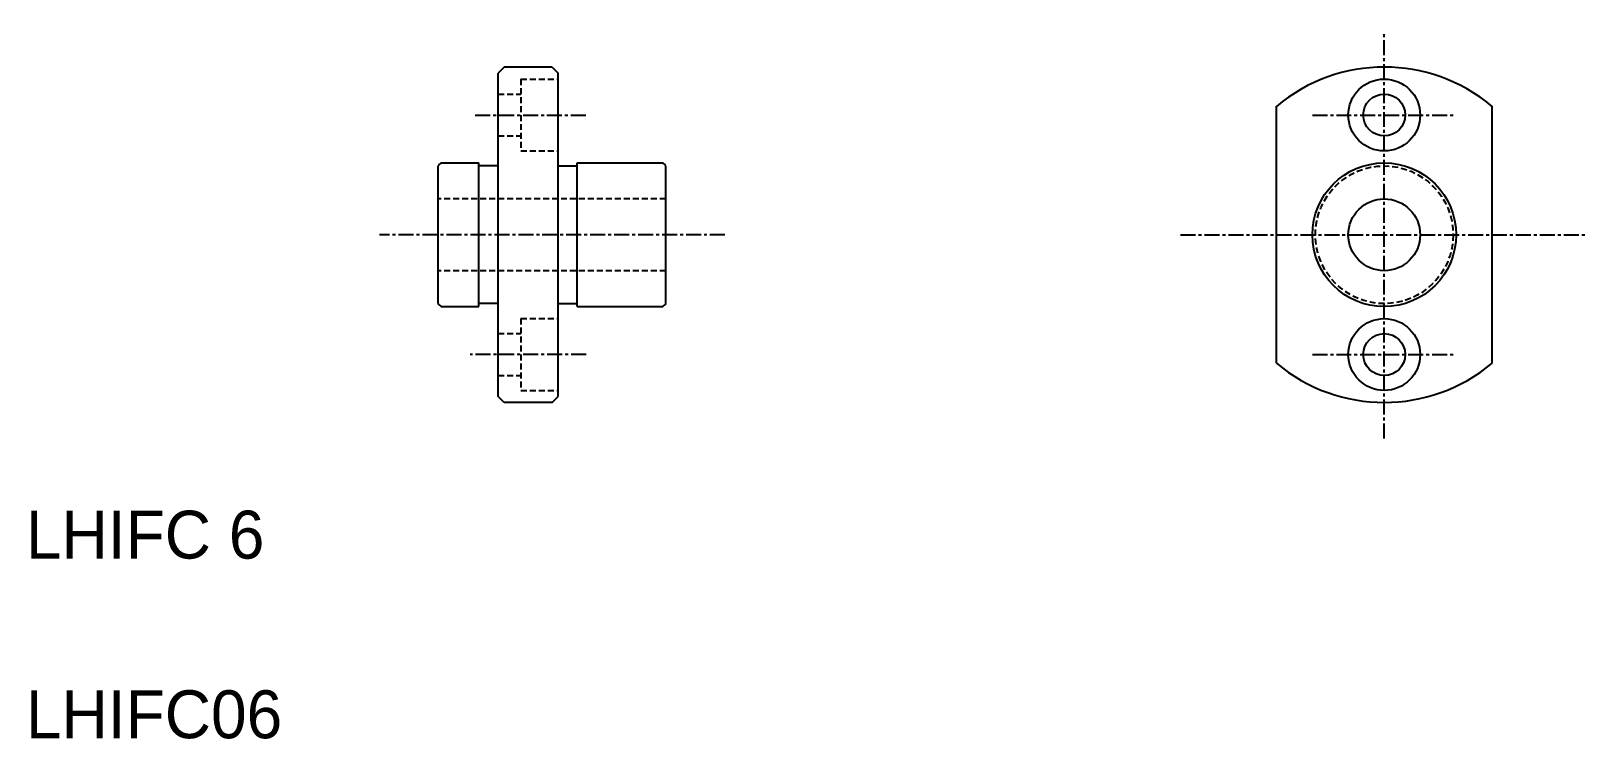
# Model space of a CAD drawing. Extents: x 71 to 201, y 61 to 120.
import ezdxf

# ---------------------------------------------------------------- set-up
doc = ezdxf.new("R2010")
doc.units = 0
doc.linetypes.add('CENTER', pattern=[2, 1.25, -0.25, 0.25, -0.25])
doc.linetypes.add('DASHED', pattern=[0.75, 0.5, -0.25])
doc.layers.get('0').update_dxf_attribs({"linetype": 'CONTINUOUS'})
doc.layers.add('CENTER', color=1, linetype='CENTER')

msp = doc.modelspace()

# ---------------------------------------------------------------- linework, layer by layer
at = {"color": 7, "linetype": 'CONTINUOUS'}
for p, q in [((110.73, 117.14), (110.23, 116.64)), ((114.73, 117.14), (110.73, 117.14)), ((114.73, 117.14), (115.23, 116.64)), ((110.23, 89.64), (110.23, 116.64)), ((115.23, 89.64), (115.23, 116.64)), ((175.22, 92.42), (175.22, 113.87)), ((193.22, 92.42), (193.22, 113.87)), ((105.23, 97.4), (105.23, 108.89)), ((105.48, 109.14), (108.63, 109.14)), ((108.63, 97.14), (108.63, 109.14)), ((110.23, 108.89), (108.63, 108.89)), ((115.23, 108.89), (116.83, 108.89)), ((116.83, 97.14), (116.83, 109.14)), ((116.83, 109.14), (123.98, 109.14)), ((118.36, 109.14), (118.36, 109.14)), ((124.23, 97.4), (124.23, 108.89)), ((105.48, 97.14), (108.63, 97.14)), ((110.23, 97.39), (108.63, 97.39)), ((110.23, 96.39), (110.23, 96.39)), ((115.23, 97.39), (116.83, 97.39)), ((116.83, 97.14), (123.98, 97.14)), ((118.36, 97.14), (118.36, 97.14)), ((110.73, 89.14), (110.23, 89.64)), ((114.73, 89.14), (110.73, 89.14)), ((114.73, 89.14), (115.23, 89.64))]:
    msp.add_line(p, q, dxfattribs=at)
at = {"color": 3, "linetype": 'DASHED'}
for p, q in [((112.13, 116.14), (115.23, 116.14)), ((112.13, 116.14), (112.13, 110.14)), ((110.23, 114.89), (112.13, 114.89)), ((110.23, 111.39), (112.13, 111.39)), ((112.13, 110.14), (115.23, 110.14)), ((124.23, 106.14), (105.23, 106.14)), ((124.23, 100.14), (105.23, 100.14)), ((110.23, 94.89), (112.13, 94.89)), ((112.13, 96.14), (115.23, 96.14)), ((112.13, 96.14), (112.13, 90.14)), ((110.23, 91.39), (112.13, 91.39)), ((112.13, 90.14), (115.23, 90.14))]:
    msp.add_line(p, q, dxfattribs=at)
at = {"color": 7, "linetype": 'CONTINUOUS'}
for centre, radius in [((184.22, 113.14), 3), ((184.22, 113.14), 1.75), ((184.22, 103.14), 6), ((184.22, 103.14), 3), ((184.22, 93.14), 3), ((184.22, 93.14), 1.75)]:
    msp.add_circle(centre, radius, dxfattribs=at)
at = {"color": 3, "linetype": 'DASHED'}
msp.add_circle((184.22, 103.14), 5.75, dxfattribs=at)
at = {"color": 7, "linetype": 'CONTINUOUS'}
for centre, radius, start, end in [((184.22, 103.14), 14, 49.9948, 130.0052), ((105.98, 108.39), 0.9, 123.5573, 146.4427), ((123.48, 108.39), 0.9, 33.5573, 56.4427), ((105.98, 97.89), 0.9, 213.5573, 236.4427), ((123.48, 97.89), 0.9, 303.5573, 326.4427), ((184.22, 103.14), 14, 229.9948, 310.0052)]:
    msp.add_arc(centre, radius, start, end, dxfattribs=at)
at = {"layer": 'CENTER', "color": 1, "linetype": 'CENTER'}
for p, q in [((184.22, 86.14), (184.22, 120.14)), ((108.31, 113.14), (117.58, 113.14)), ((178.22, 113.14), (190.22, 113.14)), ((129.17, 103.14), (100.33, 103.14)), ((167.22, 103.14), (201.22, 103.14)), ((117.58, 93.14), (107.89, 93.14)), ((178.22, 93.14), (190.22, 93.14))]:
    msp.add_line(p, q, dxfattribs=at)

# ---------------------------------------------------------------- texts
at = {"color": 7, "linetype": 'CONTINUOUS'}
for s, p in [('LHIFC 6', (70.8, 76.1)), ('LHIFC06', (70.8, 61.1))]:
    msp.add_text(s, height=4, dxfattribs=at).set_placement(p)

doc.saveas('drawing.dxf')
